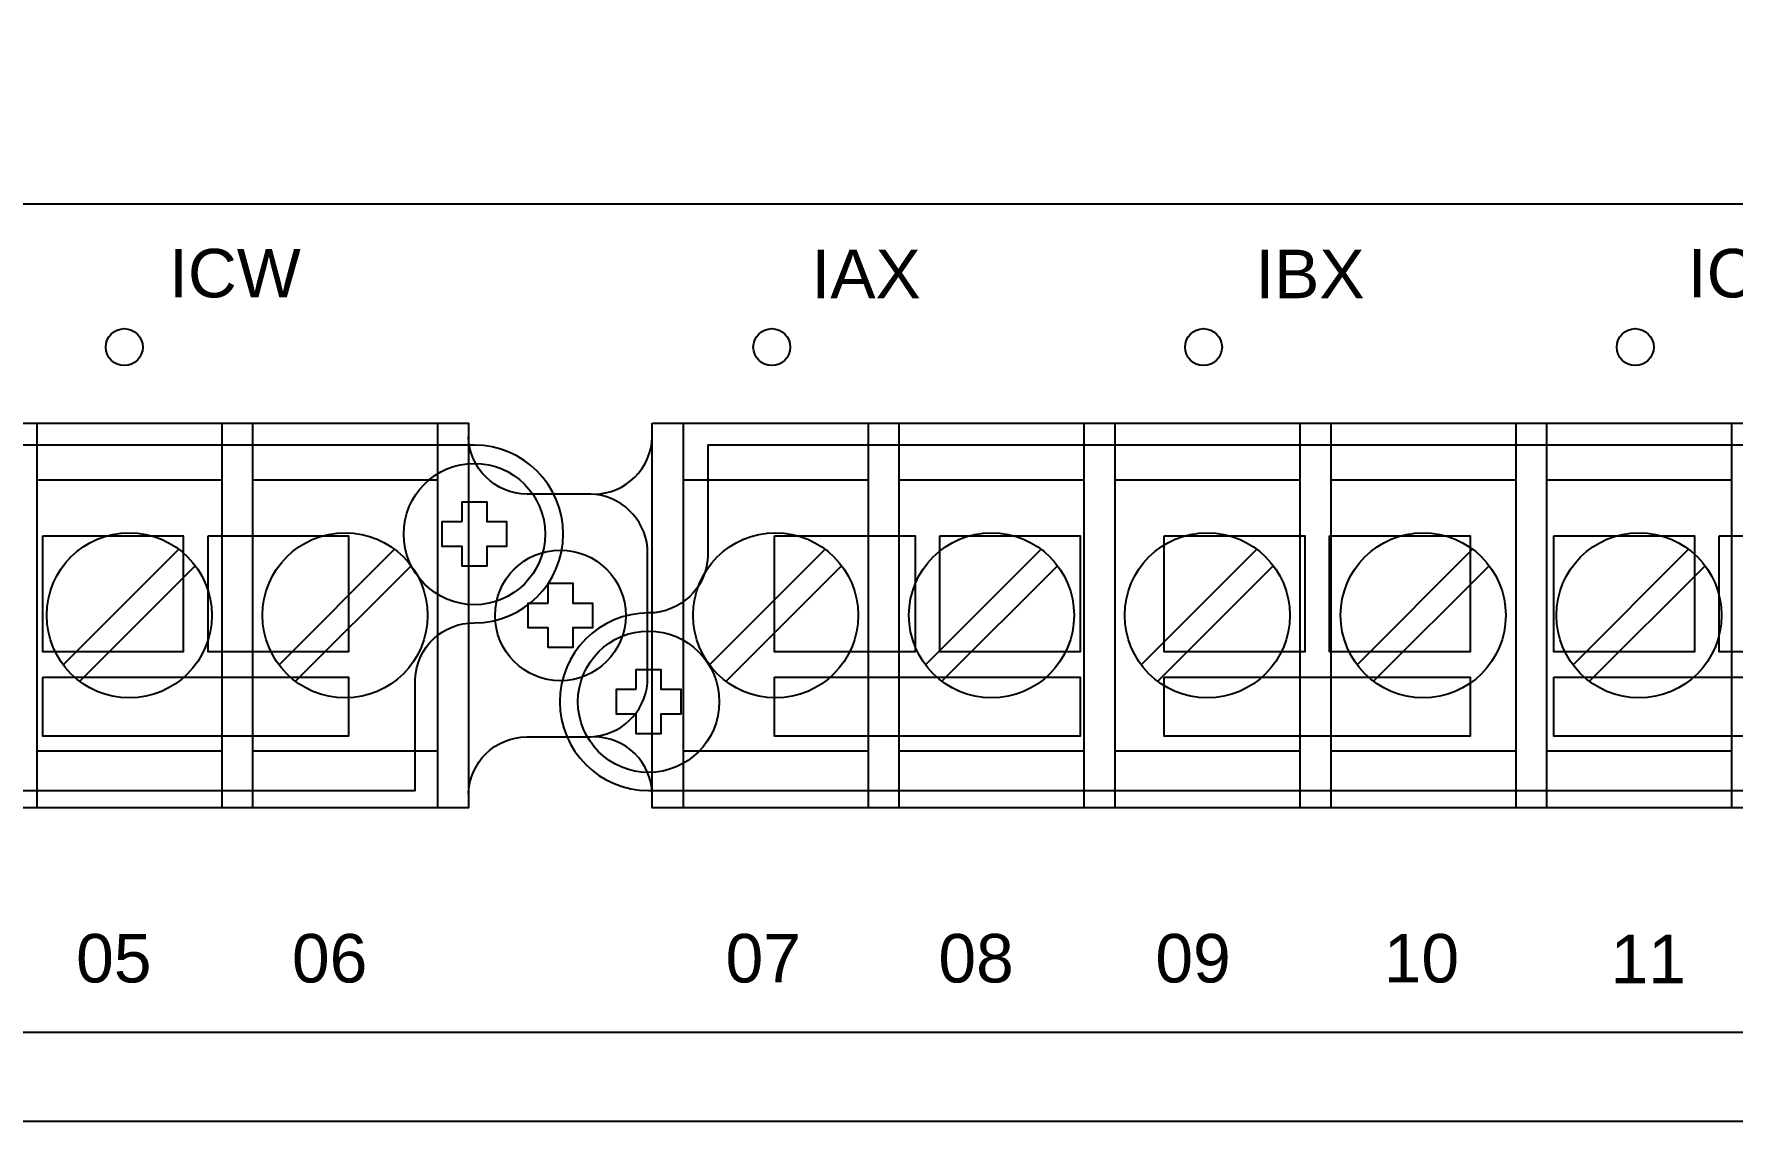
# Model space of a CAD drawing. Extents: x 1 to 47.7, y 0.3 to 34.2.
# Drawn here: x 29.492 to 32.934, y 6.845 to 9.049 of the extents above; entities that cross this region are included whole.
import ezdxf

# ---------------------------------------------------------------- set-up
doc = ezdxf.new("R2010")
doc.units = 0
doc.header["$MEASUREMENT"] = 0
for name, color, linetype in [('1_1__1__SCREW_TERMINAL', 7, 'CONTINUOUS'), ('1_2__2__CONNECTORIZED', 7, 'CONTINUOUS'), ('7_0______DWG_', 7, 'CONTINUOUS')]:
    doc.layers.add(name, color=color, linetype=linetype)
doc.styles.add('ARIAL', font='arial.ttf')

msp = doc.modelspace()

# ---------------------------------------------------------------- linework, layer by layer
at = {"layer": '1_1__1__SCREW_TERMINAL'}
for points in [[(27.6852, 8.2603), (30.3727, 8.2603), (30.3727, 7.4803), (27.6852, 7.4803)], [(30.7453, 8.2603), (33.4329, 8.2603), (33.4329, 7.4803), (30.7453, 7.4803)], [(30.5341, 7.8951), (30.5341, 7.9354), (30.5841, 7.9354), (30.5841, 7.8951), (30.6242, 7.8951), (30.6242, 7.8451), (30.5841, 7.8451), (30.5841, 7.8052), (30.5341, 7.8052), (30.5341, 7.8451), (30.494, 7.8451), (30.494, 7.8951)]]:
    msp.add_lwpolyline(points, close=True, dxfattribs=at)
for points in [[(29.4978, 8.2603), (29.4978, 7.4803)], [(29.8728, 8.2603), (29.8728, 7.4803)], [(29.9352, 8.2603), (29.9352, 7.4803)], [(30.3102, 8.2603), (30.3102, 7.4803)], [(30.8079, 8.2603), (30.8079, 7.4803)], [(31.1829, 8.2603), (31.1829, 7.4803)], [(31.2454, 8.2603), (31.2454, 7.4803)], [(31.6204, 8.2603), (31.6204, 7.4803)], [(31.6829, 8.2603), (31.6829, 7.4803)], [(32.0579, 8.2603), (32.0579, 7.4803)], [(32.1204, 8.2603), (32.1204, 7.4803)], [(32.4954, 8.2603), (32.4954, 7.4803)], [(32.558, 8.2603), (32.558, 7.4803)], [(32.933, 8.2603), (32.933, 7.4803)], [(29.4978, 8.1452), (29.8728, 8.1452)], [(29.9352, 8.1452), (30.3102, 8.1452)], [(30.8079, 8.1452), (31.1829, 8.1452)], [(31.2454, 8.1452), (31.6204, 8.1452)], [(31.6829, 8.1452), (32.0579, 8.1452)], [(32.1204, 8.1452), (32.4954, 8.1452)], [(32.558, 8.1452), (32.933, 8.1452)], [(29.7856, 8.0043), (29.5515, 7.7701)], [(30.2232, 8.0043), (29.989, 7.7701)], [(31.0958, 8.0043), (30.8616, 7.7701)], [(31.5333, 8.0043), (31.2992, 7.7701)], [(31.9707, 8.0043), (31.7365, 7.7701)], [(32.4082, 8.0043), (32.1741, 7.7701)], [(32.8458, 8.0043), (32.6116, 7.7701)], [(29.8191, 7.9708), (29.5849, 7.7367)], [(30.2566, 7.9708), (30.0224, 7.7367)], [(31.1292, 7.9708), (30.8951, 7.7367)], [(31.5668, 7.9708), (31.3326, 7.7367)], [(32.0041, 7.9708), (31.7699, 7.7367)], [(32.4416, 7.9708), (32.2075, 7.7367)], [(32.8792, 7.9708), (32.645, 7.7367)], [(29.8728, 7.5954), (29.4978, 7.5954)], [(30.3102, 7.5954), (29.9352, 7.5954)], [(31.1829, 7.5954), (30.8079, 7.5954)], [(31.6204, 7.5954), (31.2454, 7.5954)], [(32.0579, 7.5954), (31.6829, 7.5954)], [(32.4954, 7.5954), (32.1204, 7.5954)], [(32.933, 7.5954), (32.558, 7.5954)]]:
    msp.add_lwpolyline(points, dxfattribs=at)
for points in [[(30.3729, 7.5084, -0.403969), (30.4909, 7.6243), (30.6211, 7.6243, 0.374201), (30.7357, 7.7331), (30.7357, 8.0075, 0.374201), (30.6211, 8.1163), (30.4909, 8.1163, -0.403969), (30.3729, 8.2322)], [(30.6273, 8.1163, 0.403969), (30.7453, 8.2322)], [(30.7453, 7.5084, 0.403969), (30.6273, 7.6243)]]:
    msp.add_lwpolyline(points, format="xyb", dxfattribs=at)
for centre, radius in [((29.6853, 7.8705), 0.1673), ((30.1228, 7.8705), 0.1673), ((30.9954, 7.8705), 0.1673), ((31.433, 7.8705), 0.1673), ((31.8703, 7.8705), 0.1673), ((32.3079, 7.8705), 0.1673), ((32.7454, 7.8705), 0.1673), ((30.5591, 7.8703), 0.1324)]:
    msp.add_circle(centre, radius, dxfattribs=at)
at = {"layer": '1_2__2__CONNECTORIZED'}
for points in [[(27.675, 7.8753, 1), (27.675, 7.5153), (30.265, 7.5151), (30.265, 7.7414, -0.405199), (30.3849, 7.8553, 0.999995), (30.3849, 8.2154), (27.795, 8.2152), (27.795, 7.9892, -0.399232)], [(30.738, 7.8753, 1), (30.738, 7.5153), (33.328, 7.5151), (33.328, 7.7414, -0.405199), (33.4479, 7.8553, 0.999995), (33.4479, 8.2154), (30.858, 8.2152), (30.858, 7.9892, -0.399232)]]:
    msp.add_lwpolyline(points, format="xyb", close=True, dxfattribs=at)
for points in [[(30.3599, 8.0605), (30.3599, 8.1004), (30.4099, 8.1004), (30.4099, 8.0605), (30.45, 8.0605), (30.45, 8.0102), (30.4099, 8.0102), (30.4099, 7.9702), (30.3599, 7.9702), (30.3599, 8.0102), (30.3198, 8.0102), (30.3198, 8.0605), (30.3599, 8.0605)], [(29.5099, 8.0318), (29.7949, 8.0318), (29.7949, 7.7968), (29.5099, 7.7968)], [(29.8449, 8.0318), (30.1299, 8.0318), (30.1299, 7.7968), (29.8449, 7.7968)], [(30.9929, 8.0318), (31.2779, 8.0318), (31.2779, 7.7968), (30.9929, 7.7968)], [(31.3279, 8.0318), (31.6129, 8.0318), (31.6129, 7.7968), (31.3279, 7.7968)], [(31.7829, 8.0318), (32.0679, 8.0318), (32.0679, 7.7968), (31.7829, 7.7968)], [(32.1179, 8.0318), (32.4029, 8.0318), (32.4029, 7.7968), (32.1179, 7.7968)], [(32.5729, 8.0318), (32.8579, 8.0318), (32.8579, 7.7968), (32.5729, 7.7968)], [(32.9079, 8.0318), (33.1929, 8.0318), (33.1929, 7.7968), (32.9079, 7.7968)], [(29.5099, 7.7452), (30.1299, 7.7452), (30.1299, 7.6252), (29.5099, 7.6252)], [(30.713, 7.7205), (30.713, 7.7604), (30.763, 7.7604), (30.763, 7.7205), (30.8031, 7.7205), (30.8031, 7.6701), (30.763, 7.6701), (30.763, 7.6302), (30.713, 7.6302), (30.713, 7.6701), (30.6729, 7.6701), (30.6729, 7.7205), (30.713, 7.7205)], [(30.9929, 7.7452), (31.6129, 7.7452), (31.6129, 7.6252), (30.9929, 7.6252)], [(31.7829, 7.7452), (32.4029, 7.7452), (32.4029, 7.6252), (31.7829, 7.6252)], [(32.5729, 7.7452), (33.1929, 7.7452), (33.1929, 7.6252), (32.5729, 7.6252)]]:
    msp.add_lwpolyline(points, close=True, dxfattribs=at)
for centre in [(30.3849, 8.0353), (30.738, 7.6953)]:
    msp.add_circle(centre, 0.1433, dxfattribs=at)
at = {"layer": '7_0______DWG_'}
msp.add_lwpolyline([(44.25, 6.9347), (44.25, 14.8147, 0.414214), (44.16, 14.9047), (27.09, 14.9047, 0.414214), (27, 14.8147), (27, 6.9347, 0.381966), (27.08, 6.8453), (44.17, 6.8453, 0.381966)], format="xyb", close=True, dxfattribs=at)
msp.add_lwpolyline([(40.0055, 7.4775), (40.0055, 7.0744, -0.414214), (39.9555, 7.0245), (27.2942, 7.0245, -0.414214), (27.2442, 7.0744), (27.2442, 8.6545, -0.414214), (27.2942, 8.7045), (39.9555, 8.7045, -0.414214), (40.0055, 8.6545), (40.0055, 7.6826)], format="xyb", dxfattribs=at)
for centre in [(29.6752, 8.4142), (30.9877, 8.4142), (31.8627, 8.4142), (32.7377, 8.4142)]:
    msp.add_circle(centre, 0.0375, dxfattribs=at)

# ---------------------------------------------------------------- texts
at = {"layer": '7_0______DWG_', "style": 'ARIAL'}
for s, p in [('ICW', (29.766, 8.515)), ('IAX', (31.0681, 8.5134)), ('IBX', (31.9678, 8.5134)), ('ICX', (32.8443, 8.515)), ('05', (29.5776, 7.1262)), ('06', (30.0151, 7.1262)), ('07', (30.8939, 7.1262)), ('08', (31.3253, 7.1262)), ('09', (31.7651, 7.1262)), ('10', (32.2279, 7.1262)), ('11', (32.6877, 7.1247))]:
    msp.add_text(s, height=0.09833, dxfattribs=at).set_placement(p)

doc.saveas('drawing.dxf')
